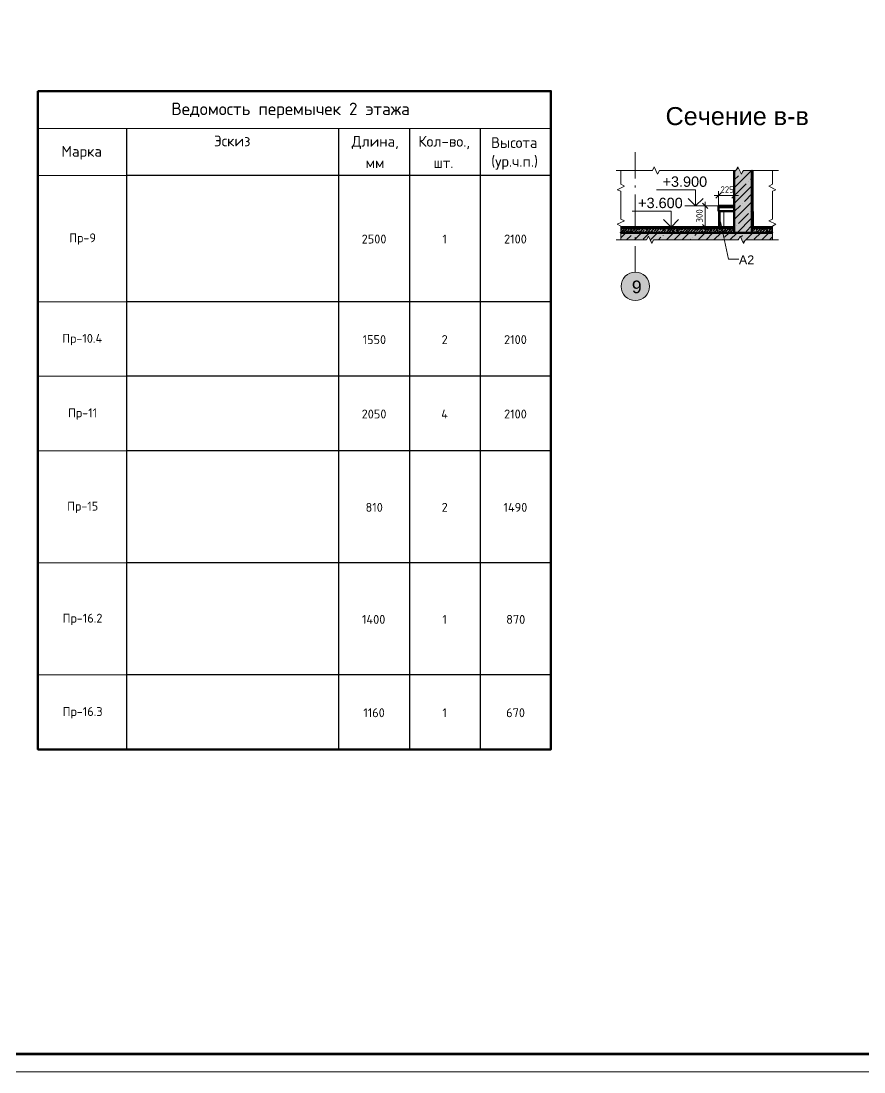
# Model space of a CAD drawing. Header units: millimetres. Extents: x -84737 to 172119, y -43083 to 59399.
# Drawn here: x 124460 to 148290, y -43083 to -13384 of the extents above; entities that cross this region are included whole.
import ezdxf

# ---------------------------------------------------------------- set-up
doc = ezdxf.new("R2010")
doc.units = ezdxf.units.MM
doc.layers.add('PDF _Геометрия', color=7, linetype='Continuous')
doc.layers.add('PDF _Текст', color=7, linetype='Continuous')
doc.layers.add('PDF _Сплошная заливка', color=7, linetype='Continuous', true_color=0xffffff)
doc.styles.add('PDF GOSTCommon', font='arial.ttf')
doc.styles.add('PDF ISOCPEUR', font='isocpeur.ttf')

msp = doc.modelspace()

# ---------------------------------------------------------------- hatches: boundary and pattern name
at = {"layer": 'PDF _Сплошная заливка', "transparency": 33554559}
for points in [[(145124, -17608), (144870, -17608), (144849, -17650), (144845, -17663), (144823, -17705), (144823, -17701), (144819, -17701), (144819, -17693), (144815, -17693), (144815, -17684), (144811, -17684), (144811, -17676), (144807, -17676), (144807, -17667), (144802, -17667), (144802, -17659), (144798, -17659), (144798, -17650), (144794, -17650), (144794, -17642), (144790, -17642), (144790, -17633), (144785, -17633), (144785, -17625), (144781, -17625), (144781, -17617), (144777, -17617), (144777, -17608), (144773, -17608), (144773, -17600), (144768, -17600), (144768, -17591), (144764, -17591), (144764, -17583), (144760, -17583), (144760, -17574), (144756, -17574), (144756, -17566), (144751, -17566), (144751, -17557), (144747, -17557), (144747, -17549), (144743, -17549), (144743, -17540), (144739, -17540), (144739, -17532), (144735, -17532), (144735, -17523), (144730, -17523), (144730, -17515), (144726, -17515), (144726, -17507), (144722, -17507), (144718, -17511), (144671, -17604), (144624, -17608), (144624, -19369), (145124, -19369)], [(144938, -19568), (145700, -19568), (145700, -19369), (141416, -19369), (141416, -19568), (142144, -19564), (142190, -19471), (142195, -19466), (142199, -19466), (142199, -19475), (142203, -19475), (142203, -19483), (142207, -19483), (142207, -19492), (142212, -19492), (142212, -19500), (142216, -19500), (142216, -19509), (142220, -19509), (142220, -19517), (142224, -19517), (142224, -19526), (142229, -19526), (142229, -19534), (142233, -19534), (142233, -19543), (142237, -19543), (142237, -19551), (142241, -19551), (142241, -19560), (142246, -19560), (142246, -19572), (142250, -19572), (142250, -19581), (142254, -19581), (142254, -19589), (142258, -19589), (142258, -19598), (142262, -19598), (142262, -19606), (142267, -19606), (142267, -19615), (142271, -19615), (142271, -19623), (142275, -19623), (142275, -19632), (142279, -19632), (142279, -19640), (142284, -19640), (142284, -19648), (142288, -19648), (142288, -19657), (142292, -19657), (142292, -19665), (142339, -19572), (142343, -19568), (144739, -19564), (144785, -19471), (144790, -19466), (144794, -19466), (144794, -19475), (144798, -19475), (144798, -19483), (144802, -19483), (144802, -19492), (144807, -19492), (144807, -19500), (144811, -19500), (144811, -19509), (144815, -19509), (144815, -19517), (144819, -19517), (144819, -19526), (144823, -19526), (144823, -19534), (144828, -19534), (144828, -19543), (144832, -19543), (144832, -19551), (144836, -19551), (144836, -19560), (144840, -19560), (144840, -19568), (144845, -19568), (144845, -19576), (144849, -19576), (144849, -19585), (144853, -19585), (144853, -19593), (144857, -19593), (144857, -19602), (144862, -19602), (144862, -19610), (144866, -19610), (144866, -19623), (144870, -19623), (144870, -19632), (144874, -19632), (144874, -19640), (144878, -19640), (144878, -19648), (144883, -19648), (144883, -19657), (144887, -19657), (144887, -19665), (144934, -19572)], [(141928, -20491), (141860, -20482), (141793, -20482), (141759, -20487), (141721, -20491), (141704, -20499), (141691, -20504), (141683, -20508), (141670, -20512), (141661, -20516), (141649, -20520), (141640, -20525), (141627, -20529), (141619, -20537), (141611, -20542), (141602, -20550), (141594, -20554), (141585, -20563), (141577, -20567), (141568, -20575), (141560, -20580), (141551, -20588), (141543, -20592), (141539, -20601), (141530, -20609), (141526, -20618), (141517, -20626), (141513, -20635), (141505, -20643), (141501, -20652), (141492, -20660), (141488, -20669), (141479, -20677), (141471, -20702), (141467, -20711), (141462, -20724), (141458, -20732), (141454, -20745), (141450, -20753), (141445, -20766), (141441, -20774), (141424, -20876), (141429, -20880), (141429, -20906), (141433, -20906), (141433, -20931), (141437, -20931), (141437, -20956), (141441, -20956), (141441, -20986), (141445, -20986), (141445, -20995), (141450, -20995), (141450, -21007), (141454, -21007), (141454, -21016), (141458, -21016), (141458, -21028), (141462, -21028), (141462, -21037), (141467, -21037), (141467, -21050), (141471, -21050), (141471, -21058), (141475, -21058), (141475, -21071), (141479, -21071), (141479, -21083), (141484, -21083), (141496, -21096), (141496, -21105), (141501, -21105), (141513, -21117), (141513, -21126), (141517, -21126), (141530, -21138), (141530, -21147), (141534, -21147), (141543, -21155), (141543, -21164), (141551, -21164), (141560, -21172), (141568, -21177), (141577, -21185), (141585, -21189), (141594, -21198), (141602, -21202), (141611, -21210), (141619, -21215), (141627, -21223), (141640, -21227), (141674, -21244), (141687, -21249), (141721, -21265), (141759, -21270), (141793, -21274), (141860, -21278), (141860, -21274), (141928, -21265), (141941, -21261), (141958, -21253), (141970, -21249), (141987, -21240), (142000, -21236), (142034, -21219), (142042, -21210), (142051, -21206), (142059, -21198), (142068, -21193), (142076, -21185), (142085, -21181), (142093, -21172), (142102, -21168), (142123, -21147), (142127, -21138), (142140, -21126), (142144, -21117), (142157, -21105), (142161, -21096), (142169, -21088), (142178, -21071), (142182, -21058), (142186, -21050), (142190, -21037), (142195, -21028), (142199, -21016), (142203, -21007), (142212, -20982), (142220, -20914), (142224, -20846), (142220, -20846), (142220, -20813), (142216, -20813), (142216, -20779), (142212, -20779), (142212, -20766), (142207, -20766), (142207, -20753), (142203, -20753), (142203, -20745), (142199, -20745), (142199, -20732), (142195, -20732), (142195, -20724), (142190, -20724), (142190, -20711), (142186, -20711), (142186, -20702), (142182, -20702), (142182, -20690), (142178, -20690), (142178, -20681), (142174, -20681), (142174, -20673), (142165, -20664), (142161, -20664), (142161, -20656), (142152, -20647), (142148, -20647), (142148, -20639), (142140, -20631), (142135, -20631), (142135, -20622), (142127, -20614), (142123, -20614), (142123, -20605), (142102, -20584), (142093, -20580), (142085, -20571), (142076, -20567), (142068, -20559), (142059, -20554), (142051, -20546), (142042, -20542), (142034, -20533), (142017, -20525), (142004, -20520), (141996, -20516), (141983, -20512), (141975, -20508), (141962, -20504), (141953, -20499)]]:
    msp.add_hatch(color=256, dxfattribs=at).paths.add_polyline_path(points)

# ---------------------------------------------------------------- linework, layer by layer
at = {"layer": 'PDF _Геометрия', "lineweight": 20}
msp.add_lwpolyline([(169138, 16316), (169138, -43083), (85040, -43083), (85040, 16316)], close=True, dxfattribs=at)
at = {"layer": 'PDF _Геометрия', "lineweight": 60}
msp.add_lwpolyline([(168639, 15816), (168639, -42583), (87034, -42583), (87034, 15816)], close=True, dxfattribs=at)
at = {"layer": 'PDF _Геометрия', "lineweight": 50}
for points in [[(124937, -15365), (139439, -15365), (139439, -16423), (139439, -33969), (124937, -33969), (124937, -16423)], [(144176, -18759), (144624, -18759), (144624, -18658), (144624, -18632), (144624, -18607), (144176, -18607), (144176, -18632), (144176, -18658)]]:
    msp.add_lwpolyline(points, close=True, dxfattribs=at)
at = {"layer": 'PDF _Геометрия', "lineweight": 20}
for points in [[(124937, -16423), (139439, -16423)], [(127438, -17752), (124937, -17752)], [(143740, -18395), (143528, -18607), (143316, -18395)], [(144252, -18239), (144176, -18315), (144100, -18387)], [(144701, -18239), (144624, -18315), (144553, -18387)], [(143875, -18683), (143799, -18607), (143723, -18535)], [(143050, -18997), (142838, -19208), (142626, -18997)], [(143875, -19284), (143799, -19208), (143723, -19132)], [(127438, -21316), (124937, -21316)], [(127438, -23424), (124937, -23424)], [(127438, -25532), (124937, -25532)], [(127438, -28699), (124937, -28699)], [(127438, -31861), (124937, -31861)]]:
    msp.add_lwpolyline(points, dxfattribs=at)
at = {"layer": 'PDF _Геометрия', "lineweight": 30}
for points in [[(127438, -16423), (127438, -17087), (127438, -17752)], [(133437, -16423), (133437, -17087), (133437, -17752), (133437, -21316), (133437, -23424), (133437, -25532), (133437, -28699), (133437, -31861), (133437, -33969)], [(135439, -16423), (135439, -17087), (135439, -17752), (135439, -21316), (135439, -23424), (135439, -25532), (135439, -28699), (135439, -31861), (135439, -33969)], [(137437, -16423), (137437, -17087), (137437, -17752), (137437, -21316), (137437, -23424), (137437, -25532), (137437, -28699), (137437, -31861), (137437, -33969)], [(139439, -17752), (137437, -17752), (135439, -17752), (133437, -17752), (127438, -17752), (127438, -21316)], [(139439, -21316), (137437, -21316), (135439, -21316), (133437, -21316), (127438, -21316), (127438, -23424)], [(139439, -23424), (137437, -23424), (135439, -23424), (133437, -23424), (127438, -23424), (127438, -25532)], [(139439, -25532), (137437, -25532), (135439, -25532), (133437, -25532), (127438, -25532), (127438, -28699)], [(139439, -28699), (137437, -28699), (135439, -28699), (133437, -28699), (127438, -28699), (127438, -31861)], [(139439, -31861), (137437, -31861), (135439, -31861), (133437, -31861), (127438, -31861), (127438, -33969)]]:
    msp.add_lwpolyline(points, dxfattribs=at)
at = {"layer": 'PDF _Геометрия', "lineweight": 9}
for points in [[(141826, -17832), (141826, -17092)], [(141289, -17608), (142309, -17608), (142356, -17507), (142457, -17710), (142508, -17608), (143587, -17608), (144671, -17608), (144722, -17507), (144823, -17710), (144870, -17608), (145877, -17608)], [(141416, -19568), (141416, -19179), (141314, -19128), (141517, -19026), (141416, -18980), (141416, -18590), (141416, -18196), (141314, -18150), (141517, -18048), (141416, -17998), (141416, -17608)], [(144624, -17646), (144663, -17608)], [(144624, -18095), (145111, -17608)], [(144624, -17871), (144739, -17756)], [(144624, -17816), (144624, -18315), (144624, -18434)], [(144680, -17591), (144735, -17536)], [(144798, -17697), (144798, -17697)], [(144857, -17642), (144887, -17608)], [(145700, -19568), (145700, -19179), (145801, -19128), (145602, -19026), (145700, -18980), (145700, -18590), (145700, -18196), (145801, -18150), (145602, -18048), (145700, -17998), (145700, -17608)], [(141826, -18086), (141826, -18036)], [(144624, -18544), (145124, -18044)], [(144684, -18260), (144963, -17981)], [(145022, -17921), (145022, -17921)], [(145077, -17866), (145124, -17820)], [(141826, -19289), (141826, -18285)], [(144498, -18607), (143596, -18607), (143528, -18607), (143528, -18158), (142428, -18158)], [(144057, -18315), (144747, -18315)], [(144176, -18815), (144176, -18315), (144176, -18192)], [(144629, -18315), (144629, -18315)], [(144908, -18484), (145124, -18268)], [(143829, -18607), (143228, -18607)], [(144299, -18607), (143799, -18607), (143676, -18607)], [(143799, -18489), (143799, -19327)], [(144176, -18632), (144201, -18607)], [(144176, -18632), (144176, -18632)], [(144188, -18607), (144197, -18611), (144197, -18607)], [(144188, -18624), (144193, -18620)], [(144201, -18620), (144205, -18620)], [(144227, -18658), (144252, -18632), (144252, -18637), (144260, -18637), (144260, -18632), (144260, -18624), (144252, -18632), (144277, -18607)], [(144265, -18632), (144269, -18632)], [(144269, -18611), (144273, -18611)], [(144269, -18632), (144269, -18632)], [(144282, -18611), (144282, -18611)], [(144303, -18658), (144328, -18632), (144354, -18607)], [(144371, -18616), (144371, -18616)], [(144371, -18658), (144375, -18654)], [(144379, -18654), (144404, -18632), (144430, -18607)], [(144447, -18654), (144451, -18654)], [(144455, -18658), (144481, -18632), (144502, -18607)], [(144459, -18645), (144464, -18645)], [(144506, -18658), (144514, -18649), (144514, -18658)], [(144527, -18658), (144531, -18654)], [(144540, -18658), (144540, -18658)], [(144544, -18641), (144548, -18641)], [(144553, -18632), (144553, -18632)], [(144553, -18632), (144553, -18632)], [(144561, -18628), (144578, -18607)], [(144561, -18637), (144561, -18637)], [(144603, -18632), (144608, -18632)], [(144603, -18658), (144624, -18637)], [(144624, -18992), (145124, -18493)], [(144624, -18768), (144798, -18599)], [(144853, -18539), (144853, -18539)], [(142838, -19208), (142838, -18759), (141738, -18759)], [(144176, -18785), (144201, -18759)], [(144176, -18861), (144201, -18836), (144227, -18810)], [(144176, -18937), (144201, -18912), (144227, -18886)], [(144176, -19013), (144201, -18988), (144222, -18963)], [(144176, -18980), (144180, -18975)], [(144180, -18861), (144184, -18857)], [(144180, -18920), (144180, -18916)], [(144184, -18772), (144184, -18776)], [(144184, -18802), (144188, -18798)], [(144184, -18886), (144188, -18891)], [(144193, -18942), (144197, -18942)], [(144197, -18878), (144197, -18878)], [(144201, -18759), (144201, -18759)], [(144210, -18958), (144210, -18958)], [(144214, -19005), (144218, -19005)], [(144222, -18819), (144227, -18819)], [(144498, -19568), (144701, -19369), (145124, -18942)], [(144739, -19102), (145022, -18823)], [(145077, -18764), (145082, -18764)], [(141416, -19280), (141458, -19238), (141479, -19217)], [(141424, -19297), (141424, -19301)], [(141445, -19234), (141450, -19229)], [(141445, -19293), (141445, -19289)], [(141458, -19301), (141462, -19301)], [(141471, -19301), (141475, -19306)], [(141479, -19369), (141611, -19238), (141632, -19217)], [(141484, -19293), (141484, -19289)], [(141496, -19276), (141534, -19238), (141556, -19217)], [(141505, -19234), (141509, -19234)], [(141505, -19297), (141505, -19297)], [(141526, -19280), (141530, -19284)], [(141534, -19280), (141539, -19280)], [(141539, -19221), (141539, -19221)], [(141551, -19225), (141551, -19225)], [(141572, -19352), (141649, -19276)], [(141572, -19289), (141572, -19289)], [(141627, -19267), (141632, -19263)], [(141632, -19369), (141763, -19238), (141780, -19217)], [(141632, -19263), (141632, -19263)], [(141661, -19263), (141661, -19263)], [(141674, -19251), (141687, -19238), (141704, -19217)], [(141674, -19301), (141674, -19306)], [(141683, -19272), (141687, -19272)], [(141695, -19221), (141699, -19221)], [(141716, -19255), (141721, -19251)], [(141729, -19267), (141729, -19267)], [(141733, -19246), (141738, -19246)], [(141750, -19322), (141826, -19251)], [(141776, -19284), (141780, -19284)], [(141784, -19369), (141911, -19238), (141932, -19217)], [(141788, -19225), (141793, -19225)], [(141793, -19259), (141797, -19259)], [(141805, -19301), (141810, -19301)], [(141810, -19242), (141810, -19242)], [(141839, -19225), (141839, -19229)], [(141839, -19238), (141839, -19234)], [(141852, -19221), (141856, -19217)], [(141881, -19267), (141881, -19267)], [(141886, -19229), (141886, -19229)], [(141898, -19229), (141903, -19229)], [(141898, -19289), (141903, -19289)], [(141907, -19242), (141911, -19242)], [(141928, -19297), (141987, -19238), (142004, -19221)], [(141932, -19369), (142063, -19238), (142085, -19217)], [(141953, -19238), (141953, -19238)], [(141970, -19297), (141975, -19297)], [(141979, -19234), (141983, -19234)], [(141983, -19246), (141987, -19251)], [(141992, -19276), (141992, -19276)], [(142008, -19369), (142080, -19297)], [(142017, -19229), (142021, -19229)], [(142076, -19238), (142076, -19238)], [(142076, -19238), (142076, -19238)], [(142080, -19263), (142080, -19263)], [(142085, -19369), (142216, -19238), (142233, -19217)], [(142085, -19284), (142089, -19284)], [(142089, -19229), (142089, -19234)], [(142093, -19284), (142093, -19280)], [(142106, -19267), (142140, -19238), (142157, -19217)], [(142114, -19238), (142114, -19238)], [(142127, -19276), (142131, -19276)], [(142157, -19293), (142157, -19293)], [(142169, -19242), (142174, -19242)], [(142174, -19251), (142174, -19251)], [(142182, -19344), (142258, -19267)], [(142195, -19267), (142199, -19267)], [(142233, -19369), (142364, -19238), (142385, -19217)], [(142271, -19217), (142271, -19221), (142258, -19221), (142258, -19217)], [(142258, -19276), (142262, -19276)], [(142262, -19238), (142262, -19238)], [(142262, -19238), (142267, -19238)], [(142262, -19246), (142267, -19246)], [(142262, -19297), (142262, -19297)], [(142271, -19255), (142275, -19255)], [(142288, -19242), (142288, -19238), (142309, -19217)], [(142309, -19255), (142313, -19255)], [(142351, -19229), (142356, -19225)], [(142351, -19251), (142356, -19246)], [(142351, -19289), (142351, -19284)], [(142360, -19318), (142436, -19242)], [(142360, -19251), (142364, -19251)], [(142364, -19259), (142364, -19259)], [(142385, -19369), (142516, -19238), (142538, -19217)], [(142419, -19238), (142423, -19238)], [(142444, -19272), (142444, -19272)], [(142449, -19229), (142453, -19225)], [(142453, -19251), (142457, -19255)], [(142466, -19238), (142470, -19242)], [(142487, -19293), (142491, -19293)], [(142525, -19306), (142529, -19301)], [(142529, -19289), (142533, -19289)], [(142533, -19225), (142538, -19225)], [(142533, -19259), (142538, -19259)], [(143139, -19208), (142538, -19208)], [(142538, -19369), (142665, -19238), (142686, -19217)], [(142542, -19289), (142593, -19238), (142610, -19217)], [(142546, -19238), (142546, -19238)], [(142550, -19255), (142550, -19259)], [(142571, -19221), (142571, -19225)], [(142576, -19221), (142580, -19217)], [(142597, -19280), (142601, -19280)], [(142614, -19365), (142690, -19289)], [(142622, -19251), (142626, -19246)], [(142643, -19259), (142648, -19263)], [(142686, -19369), (142817, -19238), (142838, -19217)], [(142703, -19276), (142707, -19276)], [(142711, -19267), (142711, -19263)], [(142715, -19238), (142720, -19234)], [(142715, -19297), (142715, -19293)], [(142720, -19263), (142741, -19238), (142762, -19217)], [(142741, -19263), (142741, -19267)], [(142753, -19259), (142758, -19259)], [(142770, -19293), (142775, -19293)], [(142796, -19335), (142868, -19263)], [(142804, -19284), (142809, -19280)], [(142809, -19225), (142809, -19221)], [(142821, -19251), (142825, -19251)], [(142834, -19267), (142838, -19272)], [(142838, -19208), (142838, -19208)], [(142838, -19369), (142969, -19238), (142986, -19217)], [(142876, -19276), (142876, -19276)], [(142880, -19251), (142885, -19246)], [(142897, -19234), (142914, -19217)], [(142897, -19272), (142897, -19267)], [(142927, -19272), (142931, -19276)], [(142931, -19301), (142936, -19301)], [(142936, -19238), (142936, -19234)], [(142974, -19310), (143046, -19238), (143050, -19234)], [(142978, -19229), (142982, -19229)], [(142978, -19255), (142982, -19259)], [(142986, -19259), (142991, -19255)], [(142991, -19369), (143118, -19238), (143139, -19217)], [(142999, -19293), (143003, -19293)], [(143020, -19297), (143024, -19297)], [(143024, -19276), (143024, -19280)], [(143046, -19221), (143050, -19221)], [(143062, -19221), (143062, -19217)], [(143075, -19306), (143079, -19301)], [(143079, -19246), (143084, -19242), (143084, -19238)], [(143113, -19276), (143113, -19276)], [(143118, -19280), (143122, -19284)], [(143126, -19276), (143126, -19280)], [(143134, -19297), (143139, -19293)], [(143139, -19369), (143270, -19238), (143291, -19217)], [(143151, -19280), (143194, -19238), (143215, -19217)], [(143156, -19272), (143160, -19272)], [(143168, -19234), (143173, -19234)], [(143168, -19293), (143168, -19293)], [(143185, -19221), (143189, -19221)], [(143215, -19284), (143215, -19284)], [(143223, -19263), (143228, -19263)], [(143228, -19259), (143232, -19263)], [(143228, -19356), (143304, -19280)], [(143257, -19280), (143261, -19280)], [(143261, -19221), (143266, -19221)], [(143287, -19217), (143291, -19221)], [(143291, -19369), (143422, -19238), (143439, -19217)], [(143308, -19289), (143312, -19289)], [(143316, -19267), (143316, -19267)], [(143329, -19255), (143346, -19238), (143367, -19217)], [(143333, -19242), (143333, -19246)], [(143338, -19246), (143338, -19246)], [(143350, -19267), (143355, -19267)], [(143380, -19221), (143384, -19225)], [(143380, -19242), (143384, -19242)], [(143401, -19301), (143405, -19301)], [(143405, -19331), (143482, -19255)], [(143405, -19293), (143405, -19293)], [(143435, -19225), (143439, -19225)], [(143439, -19255), (143443, -19255)], [(143443, -19369), (143570, -19238), (143592, -19217)], [(143448, -19234), (143452, -19234)], [(143477, -19225), (143477, -19229)], [(143494, -19242), (143494, -19238)], [(143499, -19297), (143503, -19297)], [(143503, -19284), (143507, -19289)], [(143507, -19225), (143515, -19217)], [(143511, -19289), (143515, -19289)], [(143532, -19242), (143537, -19242)], [(143532, -19301), (143532, -19301)], [(143558, -19280), (143562, -19280)], [(143575, -19217), (143579, -19225), (143562, -19221), (143566, -19217)], [(143570, -19229), (143575, -19234)], [(143583, -19301), (143647, -19238), (143659, -19225)], [(143592, -19369), (143723, -19238), (143744, -19217)], [(143592, -19301), (143596, -19301)], [(143609, -19267), (143609, -19272)], [(143621, -19238), (143621, -19238)], [(143621, -19289), (143625, -19289)], [(143625, -19229), (143625, -19229)], [(143625, -19272), (143630, -19272)], [(143668, -19234), (143668, -19238)], [(143668, -19369), (143736, -19301)], [(144299, -19208), (143799, -19208), (143676, -19208)], [(143710, -19251), (143714, -19255)], [(143710, -19280), (143714, -19276)], [(143714, -19221), (143714, -19217)], [(143736, -19259), (143740, -19259)], [(143744, -19369), (143875, -19238), (143892, -19217)], [(143748, -19289), (143748, -19284)], [(143761, -19276), (143799, -19238), (143816, -19217)], [(143761, -19238), (143765, -19238)], [(143761, -19238), (143761, -19238)], [(143765, -19238), (143765, -19238)], [(143765, -19238), (143765, -19238)], [(143782, -19251), (143786, -19251)], [(143803, -19263), (143808, -19263)], [(143816, -19234), (143816, -19234)], [(143820, -19217), (143820, -19221)], [(143837, -19348), (143913, -19276)], [(143850, -19242), (143854, -19242), (143858, -19242)], [(143896, -19369), (144023, -19238), (144045, -19217)], [(143896, -19251), (143896, -19251)], [(143913, -19221), (143918, -19225)], [(143913, -19297), (143918, -19297)], [(143926, -19263), (143930, -19259)], [(143943, -19246), (143947, -19238), (143968, -19217)], [(143951, -19246), (143956, -19246)], [(143960, -19229), (143964, -19229)], [(143960, -19293), (143964, -19293)], [(143981, -19301), (143985, -19297)], [(143985, -19242), (143990, -19238)], [(144006, -19221), (144011, -19221)], [(144006, -19225), (144011, -19229)], [(144015, -19322), (144091, -19246)], [(144028, -19284), (144028, -19284)], [(144045, -19369), (144176, -19238), (144197, -19217)], [(144045, -19251), (144049, -19251)], [(144074, -19289), (144078, -19284)], [(144078, -19229), (144078, -19225)], [(144104, -19229), (144104, -19234), (144108, -19229)], [(144117, -19284), (144121, -19289)], [(144121, -19217), (144121, -19217)], [(144138, -19267), (144142, -19267)], [(144142, -19255), (144142, -19255)], [(144167, -19276), (144167, -19272)], [(144176, -19039), (144176, -19035)], [(144176, -19085), (144201, -19060), (144227, -19039)], [(144176, -19052), (144176, -19052)], [(144176, -19060), (144176, -19060)], [(144176, -19064), (144176, -19060)], [(144176, -19162), (144197, -19145)], [(144184, -19200), (144188, -19200)], [(144184, -19263), (144188, -19263)], [(144197, -19293), (144252, -19238), (144269, -19217)], [(144197, -19369), (144328, -19238), (144345, -19217)], [(144197, -19234), (144201, -19238)], [(144205, -19132), (144210, -19128)], [(144205, -19208), (144227, -19187)], [(144210, -19073), (144214, -19073)], [(144222, -19043), (144227, -19043)], [(144222, -19115), (144227, -19111)], [(144227, -19162), (144222, -19162), (144227, -19157)], [(144222, -19267), (144222, -19272)], [(144235, -19060), (144459, -20118), (144751, -20118)], [(144235, -19259), (144239, -19259)], [(144252, -19255), (144252, -19255)], [(144256, -19263), (144260, -19259)], [(144273, -19369), (144345, -19293)], [(144294, -19238), (144294, -19242)], [(144324, -19251), (144328, -19251)], [(144332, -19263), (144332, -19263)], [(144345, -19365), (144345, -19369), (144476, -19238), (144498, -19217)], [(144349, -19251), (144349, -19246)], [(144358, -19280), (144362, -19280)], [(144362, -19238), (144366, -19238)], [(144366, -19289), (144371, -19293)], [(144375, -19267), (144400, -19238), (144421, -19217)], [(144387, -19242), (144392, -19242)], [(144409, -19234), (144409, -19234)], [(144426, -19267), (144430, -19267)], [(144430, -19234), (144430, -19234)], [(144430, -19297), (144430, -19293)], [(144438, -19238), (144442, -19234)], [(144438, -19297), (144442, -19293)], [(144451, -19344), (144523, -19267)], [(144472, -19272), (144476, -19272)], [(144476, -19225), (144476, -19225)], [(144485, -19246), (144485, -19246)], [(144498, -19369), (144624, -19242)], [(144519, -19272), (144523, -19272)], [(144527, -19284), (144531, -19284)], [(144531, -19225), (144531, -19225)], [(144536, -19255), (144540, -19251)], [(144540, -19280), (144544, -19280)], [(144553, -19238), (144574, -19217)], [(144553, -19238), (144553, -19238)], [(144574, -19255), (144578, -19255)], [(144578, -19251), (144582, -19251)], [(144586, -19276), (144586, -19276)], [(144616, -19276), (144616, -19276)], [(144620, -19272), (144624, -19267)], [(144624, -19217), (144629, -19212)], [(144684, -19157), (144688, -19157)], [(144963, -19327), (145124, -19166)], [(145124, -19344), (145230, -19238), (145251, -19217)], [(145124, -19267), (145137, -19259)], [(145145, -19276), (145149, -19276)], [(145149, -19246), (145149, -19242)], [(145162, -19229), (145175, -19217)], [(145162, -19225), (145166, -19229)], [(145166, -19255), (145166, -19255)], [(145166, -19263), (145171, -19263)], [(145183, -19297), (145187, -19301)], [(145209, -19255), (145213, -19255)], [(145238, -19306), (145306, -19238), (145314, -19229)], [(145243, -19280), (145247, -19280)], [(145251, -19369), (145382, -19238), (145403, -19217)], [(145255, -19242), (145259, -19242)], [(145255, -19301), (145255, -19301)], [(145276, -19246), (145281, -19246)], [(145281, -19301), (145281, -19306)], [(145327, -19217), (145327, -19217)], [(145336, -19284), (145340, -19284)], [(145344, -19234), (145348, -19229)], [(145344, -19293), (145348, -19289)], [(145344, -19301), (145348, -19301)], [(145361, -19297), (145365, -19301)], [(145386, -19297), (145391, -19297)], [(145391, -19234), (145395, -19234)], [(145403, -19369), (145535, -19238), (145552, -19217)], [(145403, -19293), (145403, -19293)], [(145416, -19280), (145458, -19238), (145480, -19217)], [(145433, -19225), (145437, -19225)], [(145433, -19284), (145433, -19289)], [(145437, -19221), (145437, -19217)], [(145437, -19280), (145437, -19276)], [(145454, -19289), (145458, -19289)], [(145467, -19280), (145467, -19280)], [(145492, -19356), (145568, -19280)], [(145526, -19267), (145530, -19263)], [(145526, -19289), (145530, -19293)], [(145556, -19369), (145683, -19238), (145700, -19221)], [(145568, -19263), (145573, -19263)], [(145568, -19272), (145573, -19272)], [(145581, -19267), (145581, -19263)], [(145594, -19251), (145607, -19238), (145628, -19217)], [(145611, -19267), (145615, -19267)], [(145611, -19301), (145615, -19301)], [(145615, -19255), (145619, -19251)], [(145623, -19293), (145623, -19297)], [(145670, -19327), (145700, -19297)], [(145674, -19242), (145674, -19246)], [(145679, -19259), (145683, -19259)], [(145877, -19568), (144938, -19568), (144887, -19670), (144790, -19466), (144739, -19568), (143541, -19568), (142343, -19568), (142292, -19670), (142195, -19466), (142144, -19568), (141289, -19568)], [(141416, -19356), (141471, -19306)], [(141416, -19509), (141556, -19369)], [(141441, -19352), (141445, -19348)], [(141458, -19365), (141458, -19365)], [(141467, -19335), (141467, -19339)], [(141509, -19327), (141509, -19331)], [(141522, -19356), (141526, -19356)], [(141534, -19339), (141534, -19335)], [(141556, -19365), (141560, -19365)], [(141564, -19306), (141568, -19310)], [(141568, -19318), (141572, -19322)], [(141581, -19568), (141708, -19441)], [(141602, -19331), (141606, -19331)], [(141623, -19327), (141627, -19322)], [(141636, -19344), (141640, -19344)], [(141661, -19310), (141661, -19314)], [(141683, -19335), (141683, -19335)], [(141699, -19335), (141699, -19335)], [(141708, -19369), (141725, -19352)], [(141716, -19314), (141721, -19310)], [(141738, -19339), (141738, -19335)], [(141742, -19365), (141742, -19365)], [(141746, -19327), (141750, -19327)], [(141754, -19314), (141759, -19318)], [(141767, -19382), (141767, -19382)], [(141793, -19339), (141797, -19339)], [(141805, -19361), (141805, -19361)], [(141805, -19568), (142004, -19369)], [(141826, -19538), (141826, -19488)], [(141843, -19348), (141848, -19348)], [(141852, -19318), (141852, -19322)], [(141856, -19369), (141903, -19322)], [(141860, -19314), (141865, -19314)], [(141886, -19344), (141890, -19344)], [(141894, -19348), (141898, -19348)], [(141903, -19306), (141907, -19306)], [(141915, -19310), (141915, -19310)], [(141945, -19322), (141949, -19327), (141949, -19331)], [(141983, -19348), (141987, -19348)], [(141987, -19335), (141992, -19335)], [(142038, -19327), (142042, -19331)], [(142038, -19352), (142042, -19352)], [(142047, -19551), (142229, -19369)], [(142051, -19310), (142055, -19314)], [(142076, -19322), (142080, -19322)], [(142076, -19352), (142080, -19352)], [(142080, -19348), (142085, -19348)], [(142131, -19369), (142135, -19361), (142140, -19369)], [(142135, -19331), (142135, -19331)], [(142148, -19339), (142152, -19339)], [(142169, -19310), (142174, -19310)], [(142169, -19361), (142169, -19356)], [(142169, -19369), (142169, -19369)], [(142174, -19356), (142174, -19356)], [(142229, -19335), (142233, -19335)], [(142246, -19576), (142453, -19369)], [(142258, -19356), (142262, -19356)], [(142262, -19322), (142267, -19322)], [(142267, -19361), (142271, -19361)], [(142305, -19318), (142309, -19318)], [(142309, -19369), (142334, -19344)], [(142326, -19339), (142326, -19339)], [(142347, -19331), (142347, -19331)], [(142347, -19348), (142351, -19344)], [(142356, -19365), (142360, -19365)], [(142364, -19365), (142364, -19365)], [(142373, -19310), (142377, -19310)], [(142419, -19344), (142423, -19344)], [(142440, -19331), (142444, -19331)], [(142440, -19365), (142440, -19365)], [(142457, -19369), (142457, -19369)], [(142461, -19369), (142512, -19318)], [(142461, -19344), (142461, -19348)], [(142478, -19568), (142550, -19496)], [(142483, -19361), (142487, -19361)], [(142504, -19369), (142500, -19365), (142512, -19361), (142512, -19369)], [(142516, -19348), (142516, -19348)], [(142533, -19318), (142533, -19318)], [(142550, -19352), (142555, -19348)], [(142563, -19327), (142567, -19331)], [(142605, -19365), (142610, -19369)], [(142610, -19352), (142614, -19352)], [(142610, -19441), (142610, -19437)], [(142618, -19369), (142622, -19365)], [(142622, -19310), (142626, -19306)], [(142665, -19335), (142665, -19335)], [(142665, -19382), (142677, -19369)], [(142669, -19310), (142669, -19314)], [(142703, -19356), (142707, -19356)], [(142703, -19568), (142902, -19369)], [(142707, -19331), (142711, -19331)], [(142711, -19348), (142711, -19352)], [(142711, -19356), (142715, -19352)], [(142762, -19369), (142766, -19365)], [(142775, -19322), (142779, -19322)], [(142779, -19352), (142783, -19348)], [(142800, -19361), (142800, -19361)], [(142804, -19344), (142804, -19339)], [(142813, -19331), (142817, -19335)], [(142889, -19306), (142889, -19306)], [(142893, -19331), (142897, -19327)], [(142893, -19365), (142897, -19365)], [(142914, -19369), (142944, -19335)], [(142919, -19314), (142919, -19314)], [(142927, -19568), (143126, -19369)], [(142952, -19361), (142957, -19361)], [(142957, -19322), (142961, -19322)], [(142986, -19318), (142986, -19314)], [(142991, -19369), (142991, -19369)], [(143062, -19369), (143122, -19310)], [(143067, -19348), (143067, -19348)], [(143075, -19365), (143079, -19361)], [(143088, -19356), (143092, -19361)], [(143109, -19339), (143113, -19339)], [(143151, -19568), (143350, -19369)], [(143164, -19352), (143168, -19352)], [(143177, -19331), (143181, -19331)], [(143194, -19339), (143194, -19344)], [(143219, -19369), (143206, -19365), (143219, -19352), (143223, -19369)], [(143257, -19339), (143261, -19339)], [(143287, -19318), (143291, -19318)], [(143295, -19322), (143300, -19322)], [(143333, -19310), (143338, -19310)], [(143350, -19327), (143350, -19327)], [(143367, -19369), (143376, -19356)], [(143376, -19568), (143393, -19551)], [(143388, -19344), (143393, -19344)], [(143401, -19306), (143401, -19306)], [(143439, -19314), (143439, -19314)], [(143448, -19496), (143452, -19492)], [(143465, -19356), (143469, -19356)], [(143507, -19441), (143575, -19369)], [(143511, -19352), (143515, -19352)], [(143515, -19369), (143558, -19331)], [(143528, -19361), (143532, -19361)], [(143570, -19318), (143570, -19314)], [(143579, -19344), (143583, -19344)], [(143600, -19568), (143799, -19369)], [(143621, -19348), (143621, -19348)], [(143638, -19369), (143642, -19361), (143642, -19369)], [(143676, -19369), (143672, -19365), (143685, -19361), (143681, -19369)], [(143689, -19306), (143689, -19306)], [(143689, -19327), (143693, -19327)], [(143702, -19356), (143706, -19361)], [(143710, -19339), (143710, -19335)], [(143736, -19322), (143740, -19322)], [(143782, -19310), (143786, -19310)], [(143803, -19314), (143808, -19314)], [(143803, -19322), (143803, -19322)], [(143808, -19339), (143808, -19339)], [(143824, -19365), (143824, -19361)], [(143824, -19568), (144011, -19382)], [(143879, -19314), (143879, -19314)], [(143892, -19310), (143896, -19310)], [(143909, -19322), (143913, -19322)], [(143913, -19365), (143918, -19361)], [(143951, -19361), (143956, -19361)], [(143968, -19369), (143990, -19348)], [(143973, -19318), (143977, -19318)], [(143981, -19352), (143981, -19352)], [(143981, -19361), (143985, -19356)], [(144002, -19335), (144002, -19335)], [(144015, -19306), (144015, -19306)], [(144049, -19568), (144252, -19369)], [(144057, -19344), (144062, -19344)], [(144066, -19322), (144070, -19322)], [(144074, -19348), (144074, -19344)], [(144091, -19339), (144095, -19339)], [(144121, -19369), (144167, -19322)], [(144138, -19335), (144138, -19335)], [(144159, -19327), (144163, -19327), (144167, -19327)], [(144163, -19335), (144167, -19331)], [(144180, -19310), (144184, -19306)], [(144205, -19327), (144205, -19322)], [(144252, -19322), (144256, -19318)], [(144256, -19327), (144260, -19331)], [(144265, -19306), (144269, -19310)], [(144290, -19551), (144294, -19547)], [(144315, -19310), (144320, -19310)], [(144345, -19310), (144349, -19306)], [(144349, -19496), (144476, -19369)], [(144354, -19331), (144354, -19335)], [(144362, -19306), (144362, -19306)], [(144379, -19365), (144383, -19365)], [(144434, -19352), (144438, -19352), (144434, -19356), (144438, -19356)], [(144447, -19335), (144451, -19339)], [(144493, -19352), (144498, -19352)], [(144510, -19369), (144523, -19356), (144527, -19369)], [(144527, -19344), (144527, -19344)], [(144540, -19335), (144544, -19335)], [(144540, -19344), (144540, -19344)], [(144544, -19339), (144544, -19344)], [(144574, -19369), (144599, -19344)], [(144603, -19335), (144608, -19335)], [(144612, -19331), (144616, -19327)], [(144616, -19331), (144620, -19327)], [(144722, -19568), (144751, -19538)], [(144798, -19492), (144853, -19441)], [(144874, -19640), (144929, -19589)], [(144908, -19382), (144912, -19382)], [(144946, -19568), (145149, -19369), (145149, -19361), (145141, -19369)], [(145154, -19331), (145158, -19335)], [(145162, -19314), (145166, -19314)], [(145162, -19327), (145166, -19327)], [(145175, -19369), (145209, -19335)], [(145187, -19551), (145374, -19369)], [(145221, -19322), (145226, -19318)], [(145230, -19318), (145234, -19318)], [(145251, -19361), (145255, -19361)], [(145259, -19314), (145259, -19318)], [(145302, -19352), (145302, -19356)], [(145327, -19369), (145391, -19306)], [(145340, -19352), (145344, -19348)], [(145340, -19365), (145344, -19365)], [(145374, -19306), (145378, -19310)], [(145399, -19568), (145598, -19369)], [(145403, -19335), (145408, -19339)], [(145408, -19356), (145412, -19356)], [(145433, -19339), (145437, -19335)], [(145471, -19310), (145471, -19314)], [(145480, -19369), (145480, -19365)], [(145509, -19318), (145509, -19322)], [(145522, -19344), (145522, -19344)], [(145526, -19327), (145526, -19322)], [(145564, -19314), (145568, -19314)], [(145564, -19339), (145568, -19335)], [(145615, -19314), (145619, -19310)], [(145623, -19568), (145695, -19496)], [(145628, -19369), (145645, -19356)], [(145632, -19327), (145636, -19327)], [(145657, -19318), (145662, -19318)], [(145657, -19344), (145657, -19339)], [(145679, -19365), (145683, -19365)], [(141826, -20482), (141826, -19742)]]:
    msp.add_lwpolyline(points, dxfattribs=at)
at = {"layer": 'PDF _Геометрия', "lineweight": 50}
for points in [[(144624, -17608), (144624, -19208), (144624, -19369), (145124, -19369), (145124, -19208), (145124, -17608), (145124, -19208)], [(141416, -19217), (144624, -19217), (144624, -19208), (141416, -19208)], [(145700, -19238), (145124, -19238), (145124, -19369), (145700, -19369), (141416, -19369), (144624, -19369), (144624, -19238), (141416, -19238)], [(145700, -19208), (145124, -19208), (145124, -19217), (145700, -19217)]]:
    msp.add_lwpolyline(points, dxfattribs=at)
at = {"layer": 'PDF _Геометрия', "lineweight": 18}
for points in [[(145124, -19208), (145154, -19208), (145154, -17608)], [(144624, -18632), (144176, -18632)], [(144624, -18658), (144176, -18658)], [(144201, -19208), (144201, -18759)], [(144227, -19208), (144227, -18759)]]:
    msp.add_lwpolyline(points, dxfattribs=at)
at = {"layer": 'PDF _Геометрия', "lineweight": 9}
for points in [[(144387, -18637), (144387, -18649), (144379, -18649)], [(144455, -18616), (144451, -18628), (144442, -18620)], [(144180, -18882), (144184, -18895), (144176, -18891)], [(144218, -18933), (144214, -18942), (144205, -18937)], [(141539, -19306), (141522, -19306), (141534, -19289)], [(141640, -19246), (141636, -19259), (141627, -19251)], [(141894, -19263), (141894, -19272), (141881, -19267)], [(141983, -19217), (141987, -19229), (141975, -19225)], [(142110, -19229), (142102, -19238), (142106, -19238), (142114, -19238)], [(142152, -19276), (142148, -19289), (142140, -19280)], [(142241, -19238), (142241, -19251), (142233, -19251)], [(142301, -19217), (142296, -19229), (142288, -19225)], [(142368, -19251), (142368, -19259), (142360, -19259)], [(142406, -19289), (142402, -19301), (142394, -19297)], [(142461, -19234), (142461, -19238), (142461, -19251), (142449, -19246), (142457, -19238)], [(142495, -19259), (142495, -19272), (142487, -19272)], [(142555, -19234), (142546, -19238), (142555, -19242), (142555, -19238)], [(142622, -19272), (142622, -19284), (142614, -19284)], [(142652, -19280), (142635, -19276), (142652, -19263)], [(142749, -19284), (142753, -19293), (142741, -19293)], [(142813, -19246), (142809, -19259), (142800, -19251)], [(142842, -19310), (142825, -19306), (142838, -19293)], [(142876, -19293), (142880, -19306), (142868, -19306)], [(143067, -19263), (143062, -19272), (143054, -19267)], [(143325, -19276), (143321, -19284), (143312, -19280)], [(143473, -19217), (143469, -19229), (143460, -19225)], [(143490, -19217), (143494, -19229), (143482, -19225)], [(143579, -19289), (143575, -19301), (143566, -19293)], [(143617, -19229), (143609, -19238), (143613, -19238), (143621, -19238)], [(143719, -19238), (143723, -19242), (143727, -19238), (143727, -19234), (143714, -19238)], [(143744, -19238), (143748, -19251), (143736, -19251)], [(143765, -19255), (143752, -19251), (143765, -19238)], [(143871, -19251), (143875, -19263), (143863, -19259)], [(143956, -19284), (143943, -19280), (143956, -19267)], [(143985, -19246), (143981, -19259), (143973, -19251)], [(144002, -19263), (144002, -19272), (143994, -19272)], [(144129, -19272), (144129, -19284), (144121, -19284)], [(144146, -19314), (144129, -19310), (144146, -19297)], [(144201, -19026), (144197, -19026), (144201, -19022), (144205, -19018), (144210, -19026)], [(144239, -19259), (144235, -19272), (144227, -19267)], [(144256, -19284), (144256, -19293), (144248, -19293)], [(144383, -19293), (144383, -19306), (144375, -19306)], [(144493, -19276), (144489, -19284), (144481, -19280)], [(145154, -19246), (145149, -19259), (145141, -19251)], [(145251, -19238), (145251, -19251), (145243, -19251)], [(145264, -19289), (145247, -19284), (145259, -19272)], [(145378, -19251), (145382, -19263), (145370, -19259)], [(145412, -19259), (145408, -19272), (145399, -19267)], [(145450, -19318), (145437, -19314), (145450, -19301)], [(145505, -19263), (145509, -19272), (145497, -19272)], [(145632, -19272), (145636, -19284), (145623, -19284)], [(145666, -19276), (145662, -19284), (145653, -19280)], [(141492, -19306), (141488, -19314), (141479, -19310)], [(141501, -19306), (141501, -19318), (141492, -19314)], [(141627, -19318), (141627, -19327), (141619, -19327)], [(141729, -19335), (141712, -19335), (141725, -19318)], [(141746, -19318), (141742, -19331), (141733, -19322)], [(141754, -19327), (141754, -19339), (141746, -19339)], [(141881, -19339), (141886, -19352), (141873, -19348)], [(141915, -19365), (141903, -19365), (141915, -19348)], [(142004, -19335), (142000, -19344), (141992, -19339)], [(142008, -19352), (142013, -19361), (142000, -19361)], [(142258, -19348), (142254, -19356), (142246, -19352)], [(142665, -19306), (142660, -19314), (142652, -19310)], [(142919, -19318), (142914, -19331), (142906, -19322)], [(143003, -19306), (143007, -19318), (142995, -19314)], [(143033, -19339), (143016, -19335), (143029, -19322)], [(143130, -19318), (143134, -19327), (143122, -19327)], [(143173, -19331), (143168, -19344), (143160, -19339)], [(143261, -19327), (143261, -19339), (143253, -19339)], [(143388, -19339), (143388, -19352), (143380, -19348)], [(143431, -19348), (143427, -19356), (143418, -19352)], [(143515, -19352), (143515, -19361), (143507, -19361)], [(143833, -19306), (143829, -19314), (143820, -19310)], [(144091, -19318), (144087, -19331), (144078, -19322)], [(144337, -19344), (144320, -19339), (144337, -19327)], [(144345, -19331), (144341, -19344), (144332, -19339)], [(144510, -19306), (144514, -19318), (144502, -19314)], [(144599, -19348), (144599, -19356), (144586, -19352)], [(145259, -19318), (145259, -19327), (145247, -19322)], [(145518, -19331), (145513, -19344), (145505, -19335)], [(145640, -19348), (145623, -19344), (145640, -19331)]]:
    msp.add_lwpolyline(points, close=True, dxfattribs=at)
at = {"layer": 'PDF _Геометрия', "lineweight": 18}
msp.add_lwpolyline([(144176, -18759), (144176, -19208), (144201, -19208), (144227, -19208), (144324, -19208), (144324, -18759), (144227, -18759), (144201, -18759)], close=True, dxfattribs=at)
at = {"layer": 'PDF _Геометрия', "lineweight": 35}
for points in [[(145154, -19208), (145154, -18768)], [(144624, -19238), (144624, -19217)], [(145124, -19217), (145124, -19238)]]:
    msp.add_lwpolyline(points, dxfattribs=at)
at = {"layer": 'PDF _Геометрия', "lineweight": 9}
msp.add_circle((141826, -20882), 402, dxfattribs=at)
at = {"layer": 'PDF _Сплошная заливка', "lineweight": 30, "transparency": 33554559}
for points in [[(144176, -18607), (144176, -18632), (144624, -18607), (144624, -18632)], [(144176, -18632), (144176, -18658), (144624, -18632), (144624, -18658)], [(144176, -18759), (144176, -19208), (144201, -18759), (144201, -19208)], [(144201, -18759), (144201, -19208), (144227, -18759), (144227, -19208)], [(141416, -19217), (141416, -19238), (144624, -19217), (144624, -19238)], [(141416, -19238), (141416, -19369), (144624, -19238), (144624, -19369)], [(145124, -19217), (145124, -19238), (145700, -19217), (145700, -19238)], [(145124, -19238), (145124, -19369), (145700, -19238), (145700, -19369)]]:
    msp.add_solid(points, dxfattribs=at)

# ---------------------------------------------------------------- texts
at = {"layer": 'PDF _Текст', "attachment_point": 4}
for s, insert, char_height, style in [('Ведомость перемычек 2 этажа', (128710, -15914), 352.02, 'PDF ISOCPEUR'), ('Сечение в-в', (142680, -16074), 509.24, 'PDF GOSTCommon'), ('Эскиз', (129916, -16772), 303, 'PDF ISOCPEUR'), ('Марка', (125603, -17107), 303, 'PDF ISOCPEUR'), ('Длина,', (133811, -16819), 303, 'PDF ISOCPEUR'), ('Кол-во.,', (135691, -16819), 303, 'PDF ISOCPEUR'), ('Высота', (137748, -16819), 303, 'PDF ISOCPEUR'), ('(ур.ч.п.)', (137752, -17390), 303, 'PDF ISOCPEUR'), ('мм', (134200, -17390), 303, 'PDF ISOCPEUR'), ('шт.', (136122, -17390), 303, 'PDF ISOCPEUR'), ('+3.900', (142595, -17925), 292.4, 'PDF GOSTCommon'), ('225', (144233, -18146), 180.5, 'PDF ISOCPEUR'), ('+3.600', (141905, -18527), 292.4, 'PDF GOSTCommon'), ('Пр-9', (125823, -19545), 251.8, 'PDF ISOCPEUR'), ('2500', (134090, -19545), 251.8, 'PDF ISOCPEUR'), ('1', (136372, -19545), 252, 'PDF ISOCPEUR'), ('2100', (138116, -19545), 251.8, 'PDF ISOCPEUR'), ('А2', (144754, -20134), 252.5, 'PDF GOSTCommon'), ('9', (141727, -20899), 357, 'PDF GOSTCommon'), ('Пр-10.4', (125624, -22386), 251.8, 'PDF ISOCPEUR'), ('1550', (134116, -22386), 251.8, 'PDF ISOCPEUR'), ('2', (136351, -22386), 252, 'PDF ISOCPEUR'), ('2100', (138116, -22386), 251.8, 'PDF ISOCPEUR'), ('Пр-11', (125789, -24490), 251.8, 'PDF ISOCPEUR'), ('2050', (134090, -24490), 251.8, 'PDF ISOCPEUR'), ('4', (136338, -24490), 252, 'PDF ISOCPEUR'), ('2100', (138116, -24490), 251.8, 'PDF ISOCPEUR'), ('Пр-15', (125764, -27127), 251.8, 'PDF ISOCPEUR'), ('810', (134200, -27127), 251.8, 'PDF ISOCPEUR'), ('2', (136351, -27127), 252, 'PDF ISOCPEUR'), ('1490', (138099, -27127), 251.8, 'PDF ISOCPEUR'), ('Пр-16.2', (125637, -30293), 251.8, 'PDF ISOCPEUR'), ('1400', (134099, -30293), 251.8, 'PDF ISOCPEUR'), ('1', (136372, -30293), 252, 'PDF ISOCPEUR'), ('870', (138175, -30293), 251.8, 'PDF ISOCPEUR'), ('Пр-16.3', (125637, -32931), 251.8, 'PDF ISOCPEUR'), ('1160', (134137, -32931), 251.8, 'PDF ISOCPEUR'), ('1', (136372, -32931), 252, 'PDF ISOCPEUR'), ('670', (138175, -32931), 251.8, 'PDF ISOCPEUR')]:
    msp.add_mtext(s, dxfattribs=dict(at, insert=insert, char_height=char_height, style=style))
at = {"layer": 'PDF _Текст', "insert": (143639, -19078), "char_height": 180.5, "attachment_point": 4, "rotation": 90, "style": 'PDF ISOCPEUR'}
msp.add_mtext('300', dxfattribs=at)

doc.saveas('drawing.dxf')
